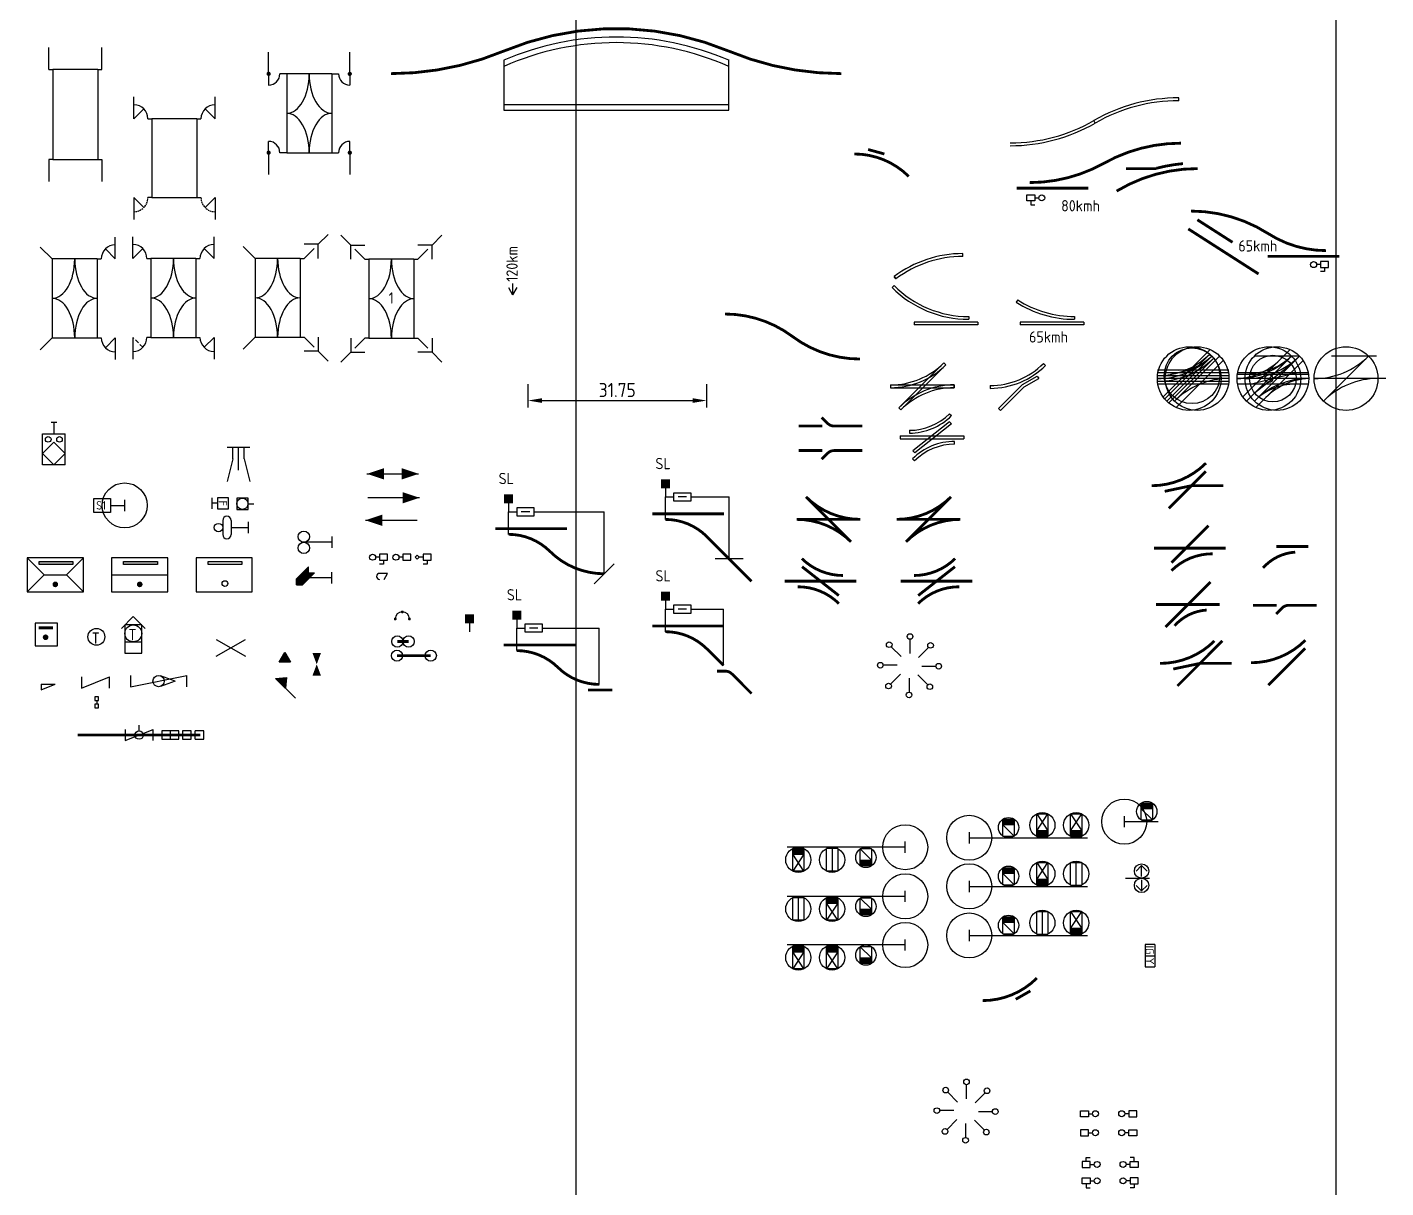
# Model space of a CAD drawing. Extents: x -202 to 266, y -387 to 284.
# Drawn here: x 24.7 to 266.1, y 42.7 to 248.9 of the extents above; entities that cross this region are included whole.
import ezdxf

# ---------------------------------------------------------------- set-up
doc = ezdxf.new("R2010")
doc.units = 0
doc.linetypes.add('DASHED2', pattern=[0.375, 0.25, -0.125])
doc.layers.get('0').update_dxf_attribs({"linetype": 'CONTINUOUS'})
doc.layers.get('DEFPOINTS').update_dxf_attribs({"linetype": 'CONTINUOUS'})
doc.layers.add('CONST', color=1, linetype='CONTINUOUS')
doc.layers.add('LINE', color=5, linetype='CONTINUOUS')
doc.styles.get("Standard").update_dxf_attribs({"font": 'ISOCP'})
doc.dimstyles.new('ISO-25', dxfattribs={"dimtxt": 2.5, "dimasz": 2.5, "dimexe": 1.25, "dimexo": 0.625, "dimtad": 1, "dimtih": 1, "dimdec": 4, "dimtxsty": 'STANDARD', "dimcen": 2.5, "dimazin": 3, "dimtfac": 1, "dimtdec": 4, "dimtmove": 0, "dimatfit": 3, "dimtvp": 1, "dimtolj": 1, "dimtzin": 0})

# ---------------------------------------------------------------- blocks, each defined once
blk = doc.blocks.new('*D12')
at = {"color": 0, "linetype": 'BYBLOCK'}
for p, q in [((366.81, 259.83), (366.81, 255.69)), ((398.56, 259.83), (398.56, 255.69)), ((369.31, 256.94), (396.06, 256.94))]:
    blk.add_line(p, q, dxfattribs=at)
for points in [[(369.31, 257.35), (369.31, 256.52), (366.81, 256.94)], [(396.06, 257.35), (396.06, 256.52), (398.56, 256.94)]]:
    blk.add_solid(points, dxfattribs=at)
at = {"layer": 'DEFPOINTS', "color": 0, "linetype": 'BYBLOCK'}
for p in [(366.81, 260.46), (398.56, 260.46), (398.56, 256.94)]:
    blk.add_point(p, dxfattribs=at)
at = {"color": 0, "linetype": 'BYBLOCK', "insert": (382.68, 258.81), "char_height": 2.5, "attachment_point": 5}
blk.add_mtext('\\A1;31.75', dxfattribs=at)
blk = doc.blocks.new('A$CB104')
at = {"layer": 'CONST'}
for p, q in [((1.22, 2.53), (9.61, 10.92)), ((15.39, 2.53), (23.78, 10.92)), ((25.45, 9.76), (17.45, 9.76)), ((37.73, 9.76), (29.73, 1.76)), ((39.15, 9.76), (31.15, 9.76)), ((3.54, 0.61), (11.92, 8.99)), ((17.71, 0.61), (26.1, 8.99)), ((12.85, 6.76), (0.3, 6.76)), ((27.02, 6.76), (14.47, 6.76)), ((40.81, 5.76), (28.08, 5.76)), ((12.85, 4.76), (0.3, 4.76)), ((27.02, 4.76), (14.47, 4.76))]:
    blk.add_line(p, q, dxfattribs=at)
at = {"layer": 'CONST', "color": 3}
for p, q in [((9.51, 10.12), (1.51, 2.12)), ((9.87, 9.76), (1.87, 1.76)), ((3.28, 1.76), (11.28, 9.76)), ((24.04, 9.76), (16.04, 1.76)), ((17.45, 1.76), (25.45, 9.76)), ((12.94, 7.26), (0.21, 7.26)), ((10.22, 9.41), (2.22, 1.41)), ((12.94, 6.26), (0.21, 6.26)), ((12.94, 5.76), (0.21, 5.76)), ((12.94, 5.26), (0.21, 5.26)), ((27.11, 6.51), (14.38, 6.51)), ((27.11, 5.76), (14.38, 5.76))]:
    blk.add_line(p, q, dxfattribs=at)
at = {"layer": 'CONST'}
for centre, radius in [((5.87, 5.76), 5.66), ((6.37, 6.26), 4.95), ((7.28, 5.76), 5.66), ((20.04, 5.76), 5.66), ((21.45, 5.76), 5.66), ((20.74, 5.76), 4.15), ((33.73, 5.76), 5.66), ((20.04, 5.76), 0.707)]:
    blk.add_circle(centre, radius, dxfattribs=at)
at = {"layer": 'LINE'}
for p, q in [((17.48, 3.2), (24.01, 8.33)), ((16.72, 4.76), (24.77, 6.76))]:
    blk.add_line(p, q, dxfattribs=at)
for centre, radius, start, end in [((0.21, 19.42), 13.16, 270, 315), ((0.21, 19.42), 13.66, 270, 315), ((2.58, 17.1), 10.34, 269.7805, 314.7805), ((3.91, 15.6), 8.34, 270.5704, 315.5704), ((14.38, 19.42), 13.66, 270, 315), ((15.79, 19.42), 13.66, 270, 315), ((16.76, 17.1), 10.34, 269.7805, 314.7805), ((28.08, 19.42), 13.66, 270, 315), ((0.21, 19.42), 14.16, 270, 315), ((13.82, 17.37), 11.62, 272.7828, 317.7828), ((12.94, -7.89), 13.66, 90, 135), ((27.11, -7.89), 13.66, 90, 135), ((27.67, -5.84), 11.62, 92.7828, 137.7828), ((39.39, -7.89), 13.66, 90, 135), ((24.73, -5.57), 10.34, 89.7805, 134.7805)]:
    blk.add_arc(centre, radius, start, end, dxfattribs=at)

msp = doc.modelspace()

# ---------------------------------------------------------------- linework, layer by layer
for p, q in [((28.6211, 241.40719), (28.6211, 245.28244)), ((38.04011, 241.40719), (38.04011, 245.28244)), ((67.64961, 240.61239), (67.64961, 244.48764)), ((82.06862, 240.61239), (82.06862, 244.48764)), ((28.6211, 241.40719), (29.3306, 241.40719)), ((37.3306, 241.40719), (29.3306, 241.40719)), ((37.3306, 241.40719), (38.04011, 241.40719)), ((109.40999, 243.02549), (109.40999, 234.1547)), ((149.40999, 234.1547), (149.40999, 243.1547)), ((67.64961, 240.61239), (67.64961, 238.61239)), ((70.85912, 240.61239), (69.64961, 240.61239)), ((78.85912, 240.61239), (70.85912, 240.61239)), ((78.85912, 240.61239), (80.06862, 240.61239)), ((82.06862, 240.61239), (82.06862, 238.61239)), ((43.70621, 232.62761), (43.70621, 236.50286)), ((45.47398, 234.39538), (43.70621, 232.62761)), ((56.35746, 234.39538), (58.12522, 232.62761)), ((58.12522, 232.62761), (58.12522, 236.50286)), ((109.40999, 235.1547), (149.40999, 235.1547)), ((229.35934, 235.85023), (229.35934, 236.35023)), ((46.20621, 232.62761), (46.91572, 232.62761)), ((54.91572, 232.62761), (46.91572, 232.62761)), ((54.91572, 232.62761), (55.62522, 232.62761)), ((109.40999, 234.1547), (149.40999, 234.1547)), ((214.51743, 231.88356), (214.26799, 232.3169)), ((67.64961, 226.61239), (67.64961, 228.61239)), ((82.06862, 226.61239), (82.06862, 228.61239)), ((29.3306, 225.38592), (28.6211, 225.38592)), ((28.6211, 225.38592), (28.6211, 221.51067)), ((29.3306, 225.38592), (37.3306, 225.38592)), ((37.3306, 225.38592), (38.04011, 225.38592)), ((38.04011, 225.38592), (38.04011, 221.51067)), ((67.64961, 226.61239), (67.64961, 222.73714)), ((70.85912, 226.61239), (69.64961, 226.61239)), ((70.85912, 226.61239), (78.85912, 226.61239)), ((78.85912, 226.61239), (80.06862, 226.61239)), ((82.06862, 226.61239), (82.06862, 222.73714)), ((45.47398, 216.85984), (43.70621, 218.62761)), ((43.70621, 218.62761), (43.70621, 214.75236)), ((46.91572, 218.62761), (46.20621, 218.62761)), ((46.91572, 218.62761), (54.91572, 218.62761)), ((54.91572, 218.62761), (55.62522, 218.62761)), ((56.35746, 216.85984), (58.12522, 218.62761)), ((58.12522, 218.62761), (58.12522, 214.75236)), ((203.0676, 218.05847), (203.0676, 217.34847)), ((203.0676, 217.34847), (203.7776, 217.34847)), ((40.40975, 207.73682), (40.40975, 211.61208)), ((43.53024, 207.80561), (43.53024, 211.68087)), ((57.94925, 207.80561), (57.94925, 211.68087)), ((76.45625, 210.33397), (73.95625, 210.33397)), ((78.22401, 212.10174), (76.45625, 210.33397)), ((76.45625, 207.83397), (76.45625, 210.33397)), ((80.4928, 211.94621), (82.26057, 210.17844)), ((82.26057, 210.17844), (84.76057, 210.17844)), ((82.26057, 207.67844), (82.26057, 210.17844)), ((96.67958, 210.17844), (94.17958, 210.17844)), ((98.44734, 211.94621), (96.67958, 210.17844)), ((96.67958, 207.67844), (96.67958, 210.17844)), ((27.07893, 209.85814), (29.20025, 207.73682)), ((37.20025, 207.73682), (29.20025, 207.73682)), ((37.20025, 207.73682), (37.90975, 207.73682)), ((38.64199, 209.50459), (40.40975, 207.73682)), ((45.29801, 209.57338), (43.53024, 207.80561)), ((46.03024, 207.80561), (46.73975, 207.80561)), ((54.73975, 207.80561), (46.73975, 207.80561)), ((54.73975, 207.80561), (55.44925, 207.80561)), ((63.12542, 209.95529), (65.24674, 207.83397)), ((73.24674, 207.83397), (65.24674, 207.83397)), ((73.24674, 207.83397), (73.95625, 207.83397)), ((75.72401, 209.60174), (73.95625, 207.83397)), ((82.9928, 209.44621), (84.76057, 207.67844)), ((84.76057, 207.67844), (85.47007, 207.67844)), ((93.47007, 207.67844), (85.47007, 207.67844)), ((93.47007, 207.67844), (94.17958, 207.67844)), ((95.94734, 209.44621), (94.17958, 207.67844)), ((191.00021, 208.18422), (191.00021, 208.68422)), ((255.27741, 205.4843), (254.56741, 205.4843)), ((255.27741, 206.1943), (255.27741, 205.4843)), ((111.00079, 203.37173), (111.00079, 201.37173)), ((178.77686, 203.00224), (178.42331, 202.64868)), ((179.10403, 204.20654), (178.80329, 204.60598)), ((178.81883, 204.61679), (179.08849, 204.19573)), ((179.08849, 204.19573), (178.81883, 204.61679)), ((110.25079, 202.67077), (111.00079, 201.37173)), ((111.75079, 202.67077), (111.00079, 201.37173)), ((200.74302, 200.47101), (200.47337, 200.04996)), ((193.663, 196.51049), (182.34929, 196.51049)), ((182.34929, 196.51049), (182.34929, 196.01049)), ((193.663, 196.01049), (182.34929, 196.01049)), ((192.03512, 197.51049), (192.03512, 197.01049)), ((193.663, 196.51049), (193.663, 196.01049)), ((212.48303, 196.51049), (201.16932, 196.51049)), ((201.16932, 196.51049), (201.16932, 196.01049)), ((212.48303, 196.01049), (201.16932, 196.01049)), ((210.85514, 197.51049), (210.85514, 197.01049)), ((212.48303, 196.51049), (212.48303, 196.01049)), ((27.07893, 191.6155), (29.20025, 193.73682)), ((29.20025, 193.73682), (37.20025, 193.73682)), ((37.20025, 193.73682), (37.90975, 193.73682)), ((38.64199, 191.96906), (40.40975, 193.73682)), ((40.40975, 193.73682), (40.40975, 189.86157)), ((43.53024, 193.80561), (43.53024, 189.93036)), ((46.73975, 193.80561), (46.03024, 193.80561)), ((46.73975, 193.80561), (54.73975, 193.80561)), ((54.73975, 193.80561), (55.44925, 193.80561)), ((56.18149, 192.03785), (57.94925, 193.80561)), ((57.94925, 193.80561), (57.94925, 189.93036)), ((63.12542, 191.71265), (65.24674, 193.83397)), ((65.24674, 193.83397), (73.24674, 193.83397)), ((73.24674, 193.83397), (73.95625, 193.83397)), ((75.72401, 192.0662), (73.95625, 193.83397)), ((76.45625, 193.83397), (76.45625, 191.33397)), ((82.26057, 193.67844), (82.26057, 191.17844)), ((82.9928, 191.91067), (84.76057, 193.67844)), ((85.47007, 193.67844), (84.76057, 193.67844)), ((85.47007, 193.67844), (93.47007, 193.67844)), ((93.47007, 193.67844), (94.17958, 193.67844)), ((95.94734, 191.91067), (94.17958, 193.67844)), ((96.67958, 193.67844), (96.67958, 191.17844)), ((76.45625, 191.33397), (73.95625, 191.33397)), ((78.22401, 189.5662), (76.45625, 191.33397)), ((80.4928, 189.41067), (82.26057, 191.17844)), ((82.26057, 191.17844), (84.76057, 191.17844)), ((96.67958, 191.17844), (94.17958, 191.17844)), ((98.44734, 189.41067), (96.67958, 191.17844)), ((179.63501, 181.29138), (187.63501, 189.29138)), ((179.98856, 180.93783), (187.98856, 188.93783)), ((187.63501, 189.29138), (187.98856, 188.93783)), ((187.63501, 189.29138), (187.98856, 188.93783)), ((205.3289, 189.18084), (205.68245, 188.82729)), ((205.3289, 189.18084), (205.68245, 188.82729)), ((205.68245, 188.82729), (205.3289, 189.18084)), ((201.59026, 185.44221), (204.2285, 186.94014)), ((201.89597, 185.04081), (204.47537, 186.50533)), ((204.2285, 186.94014), (204.47537, 186.50533)), ((178.15493, 185.36461), (178.15493, 184.86461)), ((178.15493, 185.36461), (178.15493, 184.86461)), ((178.15493, 185.36461), (189.46864, 185.36461)), ((178.15493, 184.86461), (189.46864, 184.86461)), ((189.46864, 185.36461), (189.46864, 184.86461)), ((189.46864, 184.86461), (189.46864, 185.36461)), ((195.84882, 185.25407), (195.84882, 184.75407)), ((195.84882, 185.25407), (195.84882, 184.75407)), ((197.3289, 181.18084), (201.59026, 185.44221)), ((197.68245, 180.82729), (201.89597, 185.04081)), ((179.63501, 181.29138), (179.98856, 180.93783)), ((179.98856, 180.93783), (179.63501, 181.29138)), ((197.3289, 181.18084), (197.68245, 180.82729)), ((29.98891, 178.68413), (28.98891, 178.68413)), ((29.48891, 178.68413), (29.48891, 176.68413)), ((29.48891, 178.68413), (29.48891, 176.68413)), ((188.63114, 178.79647), (182.08583, 173.66759)), ((188.62771, 180.25256), (188.98127, 179.89901)), ((188.63114, 178.79647), (188.97354, 178.42956)), ((27.48891, 176.68413), (31.48891, 176.68413)), ((27.48891, 171.18413), (27.48891, 176.68413)), ((31.48891, 171.18413), (31.48891, 176.68413)), ((179.87795, 176.30258), (191.19166, 176.30258)), ((179.87795, 176.30258), (179.87795, 175.80258)), ((181.50583, 177.30258), (181.50583, 176.80258)), ((188.97354, 178.42956), (182.44869, 173.31671)), ((191.19166, 176.30258), (191.19166, 175.80258)), ((29.48891, 175.18413), (27.48891, 173.18413)), ((31.48891, 173.18413), (29.48891, 175.18413)), ((64.29654, 174.21574), (60.29654, 174.21574)), ((61.29654, 172.21574), (61.29654, 174.21574)), ((62.29654, 170.21574), (62.29654, 174.21574)), ((63.29654, 172.21574), (63.29654, 174.21574)), ((179.87795, 175.80258), (191.19166, 175.80258)), ((189.54057, 174.82579), (189.54057, 175.32579)), ((29.48891, 171.18413), (27.48891, 173.18413)), ((29.48891, 171.18413), (31.48891, 173.18413)), ((61.29654, 172.21574), (60.29654, 168.21574)), ((63.29654, 172.21574), (64.29654, 168.21574)), ((182.41869, 171.87581), (182.06513, 172.22936)), ((182.08583, 173.66759), (182.44869, 173.31671)), ((31.48891, 171.18413), (27.48891, 171.18413)), ((85.12543, 169.56908), (94.29448, 169.56908)), ((138.13917, 166.97143), (138.13917, 165.47143)), ((36.56344, 165.2106), (39.56344, 165.2106)), ((36.56344, 162.7106), (36.56344, 165.2106)), ((39.56344, 165.2106), (39.56344, 162.7106)), ((42.06344, 164.9606), (42.06344, 162.9606)), ((57.54111, 165.33313), (57.54111, 163.33313)), ((58.54111, 164.33313), (57.54111, 164.33313)), ((58.54111, 165.33313), (58.54111, 163.33313)), ((60.54111, 165.33313), (58.54111, 165.33313)), ((60.54111, 163.33313), (60.54111, 165.33313)), ((63.99273, 165.24691), (61.99273, 165.24691)), ((61.99273, 165.24691), (61.99273, 163.24691)), ((63.99273, 163.24691), (63.99273, 165.24691)), ((63.99273, 164.24691), (64.99273, 164.24691)), ((94.45579, 165.32036), (85.28675, 165.32036)), ((110.28495, 164.31777), (110.28495, 162.81777)), ((138.13917, 165.47143), (139.63917, 165.47143)), ((138.13917, 161.47143), (138.13917, 165.47143)), ((139.63917, 166.22143), (142.63917, 166.22143)), ((139.63917, 164.72143), (139.63917, 166.22143)), ((142.63917, 164.72143), (139.63917, 164.72143)), ((141.88917, 165.47143), (140.38917, 165.47143)), ((142.63917, 166.22143), (142.63917, 164.72143)), ((142.63917, 165.47143), (149.46104, 165.47143)), ((149.46104, 154.47143), (149.46104, 165.47143)), ((39.56344, 162.7106), (36.56344, 162.7106)), ((39.56344, 163.9606), (42.06344, 163.9606)), ((58.54111, 163.33313), (60.54111, 163.33313)), ((61.99273, 163.24691), (63.99273, 163.24691)), ((110.28495, 158.81777), (110.28495, 162.81777)), ((110.28495, 162.81777), (111.78495, 162.81777)), ((111.78495, 163.56777), (114.78495, 163.56777)), ((111.78495, 162.06777), (111.78495, 163.56777)), ((114.78495, 162.06777), (111.78495, 162.06777)), ((114.03495, 162.81777), (112.53495, 162.81777)), ((114.78495, 163.56777), (114.78495, 162.06777)), ((114.78495, 162.81777), (127.26367, 162.81777)), ((127.26367, 151.81777), (127.26367, 162.81777)), ((59.48768, 161.27226), (59.48768, 158.77226)), ((60.98768, 161.27226), (60.98768, 158.77226)), ((60.98768, 160.02226), (63.98768, 160.02226)), ((63.98768, 161.02226), (63.98768, 159.02226)), ((84.84645, 161.31905), (94.0155, 161.31905)), ((34.74844, 154.63138), (24.74844, 154.63138)), ((34.74844, 154.63138), (24.74844, 154.63138)), ((27.74844, 151.63138), (24.74844, 154.63138)), ((24.74844, 154.63138), (24.74844, 148.63138)), ((31.74844, 151.63138), (34.74844, 154.63138)), ((34.74844, 148.63138), (34.74844, 154.63138)), ((49.74844, 154.63138), (39.74844, 154.63138)), ((49.74844, 154.63138), (39.74844, 154.63138)), ((39.74844, 154.63138), (39.74844, 148.63138)), ((49.74844, 148.63138), (49.74844, 154.63138)), ((64.74844, 154.63138), (54.74844, 154.63138)), ((64.74844, 154.63138), (54.74844, 154.63138)), ((54.74844, 154.63138), (54.74844, 148.63138)), ((64.74844, 148.63138), (64.74844, 154.63138)), ((93.70295, 154.74195), (94.05795, 155.09695)), ((94.05795, 154.38695), (93.70295, 154.74195)), ((94.05795, 155.09695), (94.41295, 154.74195)), ((94.41295, 154.74195), (94.05795, 154.38695)), ((95.12295, 154.74195), (94.41295, 154.74195)), ((95.12295, 155.27445), (95.12295, 154.20945)), ((96.54295, 155.27445), (95.12295, 155.27445)), ((96.54295, 154.20945), (96.54295, 155.27445)), ((26.88192, 153.48141), (26.88192, 153.98141)), ((26.88192, 153.98141), (29.88192, 153.98141)), ((32.88192, 153.48141), (26.88192, 153.48141)), ((29.88192, 153.98141), (32.88192, 153.98141)), ((32.88192, 153.98141), (32.88192, 153.48141)), ((41.88192, 153.48141), (41.88192, 153.98141)), ((41.88192, 153.98141), (44.88192, 153.98141)), ((47.88192, 153.48141), (41.88192, 153.48141)), ((44.88192, 153.98141), (47.88192, 153.98141)), ((47.88192, 153.98141), (47.88192, 153.48141)), ((56.88192, 153.98141), (59.88192, 153.98141)), ((56.88192, 153.48141), (56.88192, 153.98141)), ((62.88192, 153.48141), (56.88192, 153.48141)), ((59.88192, 153.98141), (62.88192, 153.98141)), ((62.88192, 153.98141), (62.88192, 153.48141)), ((88.08304, 153.50975), (87.37304, 153.50975)), ((88.08304, 154.21975), (88.08304, 153.50975)), ((95.12295, 154.20945), (96.54295, 154.20945)), ((95.83295, 153.49945), (95.12295, 153.49945)), ((95.83295, 154.20945), (95.83295, 153.49945)), ((129.03144, 153.58554), (125.49591, 150.05)), ((151.96104, 154.47143), (146.96104, 154.47143)), ((27.74844, 151.63138), (24.74844, 148.63138)), ((27.74844, 151.63138), (31.74844, 151.63138)), ((31.74844, 151.63138), (34.74844, 148.63138)), ((39.74844, 151.63138), (49.74844, 151.63138)), ((88.17872, 150.82435), (88.7936, 151.88935)), ((24.74844, 148.63138), (34.74844, 148.63138)), ((39.74844, 148.63138), (49.74844, 148.63138)), ((54.74844, 148.63138), (64.74844, 148.63138)), ((138.14602, 147.02533), (138.14602, 145.52533)), ((138.14602, 145.52533), (139.64602, 145.52533)), ((138.14602, 141.52533), (138.14602, 145.52533)), ((139.64602, 144.77533), (139.64602, 146.27533)), ((139.64602, 146.27533), (142.64602, 146.27533)), ((141.89602, 145.52533), (140.39602, 145.52533)), ((142.64602, 146.27533), (142.64602, 144.77533)), ((142.64602, 145.52533), (148.46789, 145.52533)), ((148.46789, 135.52533), (148.46789, 145.52533)), ((30.15036, 143.0195), (26.15036, 143.0195)), ((26.15036, 143.0195), (26.15036, 139.0195)), ((30.15036, 139.0195), (30.15036, 143.0195)), ((41.48212, 142.10845), (43.60344, 144.22977)), ((42.10344, 142.72977), (42.10344, 139.72977)), ((45.10344, 142.72977), (42.10344, 142.72977)), ((45.72476, 142.10845), (43.60344, 144.22977)), ((45.10344, 139.72977), (45.10344, 142.72977)), ((103.32666, 143.02908), (103.32666, 141.52908)), ((111.7455, 143.66584), (111.7455, 142.16584)), ((113.2455, 142.91584), (116.2455, 142.91584)), ((113.2455, 141.41584), (113.2455, 142.91584)), ((116.2455, 142.91584), (116.2455, 141.41584)), ((142.64602, 144.77533), (139.64602, 144.77533)), ((58.31793, 137.16958), (63.51408, 140.16958)), ((58.31793, 140.16958), (63.51408, 137.16958)), ((111.7455, 138.16584), (111.7455, 142.16584)), ((111.7455, 142.16584), (113.2455, 142.16584)), ((116.2455, 141.41584), (113.2455, 141.41584)), ((115.4955, 142.16584), (113.9955, 142.16584)), ((116.2455, 142.16584), (126.38924, 142.16584)), ((126.38924, 132.16584), (126.38924, 142.16584)), ((181.60775, 137.67388), (181.60775, 140.17388)), ((26.15036, 139.0195), (30.15036, 139.0195)), ((42.10344, 139.72977), (45.10344, 139.72977)), ((42.10344, 139.72977), (42.10344, 137.72977)), ((42.10344, 137.72977), (45.10344, 137.72977)), ((45.10344, 137.72977), (45.10344, 139.72977)), ((180.03389, 137.09345), (178.26612, 138.86122)), ((183.13106, 136.97141), (184.89882, 138.73918)), ((179.33142, 135.57014), (176.83142, 135.57014)), ((183.71148, 135.39755), (186.21148, 135.39755)), ((34.38995, 131.51864), (39.38995, 133.51864)), ((34.38995, 133.51864), (34.38995, 131.51864)), ((39.38995, 131.51864), (39.38995, 133.51864)), ((43.09622, 131.74764), (53.09622, 133.74764)), ((43.09622, 133.74764), (43.09622, 131.74764)), ((51.02003, 132.74764), (48.43824, 133.68733)), ((53.09622, 131.74764), (53.09622, 133.74764)), ((179.91185, 133.99628), (178.14408, 132.22851)), ((181.43516, 133.29381), (181.43516, 130.79381)), ((183.00902, 133.87424), (184.77679, 132.10647)), ((27.24006, 131.22509), (29.74006, 132.22509)), ((27.24006, 132.22509), (27.24006, 131.22509)), ((27.24006, 132.22509), (29.74006, 132.22509)), ((51.02003, 132.74764), (48.43824, 131.80795)), ((36.76817, 129.97334), (36.76817, 129.30667)), ((37.43484, 129.97334), (36.76817, 129.97334)), ((36.76817, 129.30667), (37.43484, 129.30667)), ((37.43484, 128.64001), (36.76817, 128.64001)), ((36.76817, 128.64001), (36.76817, 127.97334)), ((36.76817, 127.97334), (37.43484, 127.97334)), ((37.10151, 129.30667), (37.10151, 128.64001)), ((37.43484, 129.30667), (37.43484, 129.97334)), ((37.43484, 127.97334), (37.43484, 128.64001)), ((42.13146, 122.17164), (47.13146, 124.17164)), ((42.13146, 124.17164), (42.13146, 122.17164)), ((44.63146, 123.92164), (44.63146, 124.92164)), ((47.13146, 122.17164), (47.13146, 124.17164)), ((48.69316, 123.92164), (48.69316, 122.42164)), ((50.19316, 123.92164), (48.69316, 123.92164)), ((50.19316, 122.42164), (50.19316, 123.92164)), ((51.69316, 123.92164), (50.19316, 123.92164)), ((51.69316, 122.42164), (51.69316, 123.92164)), ((53.86219, 123.92164), (52.36219, 123.92164)), ((52.36219, 123.92164), (52.36219, 122.42164)), ((53.86219, 122.42164), (53.86219, 123.92164)), ((54.61219, 122.42164), (54.61219, 123.92164)), ((56.11219, 123.92164), (54.61219, 123.92164)), ((56.11219, 122.42164), (56.11219, 123.92164)), ((48.69316, 122.42164), (50.19316, 122.42164)), ((50.19316, 122.42164), (51.69316, 122.42164)), ((52.36219, 122.42164), (53.86219, 122.42164)), ((54.61219, 122.42164), (56.11219, 122.42164)), ((222.67305, 108.08907), (222.67305, 111.08907)), ((222.67305, 111.08907), (224.67305, 111.08907)), ((224.67305, 111.08907), (224.67305, 108.08907)), ((204.12303, 109.15948), (206.12303, 109.15948)), ((204.12303, 105.15948), (204.12303, 109.15948)), ((204.12303, 109.15948), (206.12303, 106.15948)), ((204.12303, 106.15948), (206.12303, 109.15948)), ((206.12303, 109.15948), (206.12303, 105.15948)), ((210.12303, 109.15948), (212.12303, 109.15948)), ((210.12303, 105.15948), (210.12303, 109.15948)), ((210.12303, 109.15948), (212.12303, 106.15948)), ((210.12303, 106.15948), (212.12303, 109.15948)), ((212.12303, 109.15948), (212.12303, 105.15948)), ((219.67305, 108.7863), (219.67305, 106.7863)), ((222.67305, 110.08907), (224.67305, 108.08907)), ((224.67305, 110.08907), (222.67305, 110.08907)), ((198.12303, 108.22618), (200.12303, 108.22618)), ((198.12303, 105.22618), (198.12303, 108.22618)), ((200.12303, 107.22618), (198.12303, 107.22618)), ((198.12303, 107.22618), (200.12303, 105.22618)), ((200.12303, 108.22618), (200.12303, 105.22618)), ((219.67305, 107.7863), (225.67305, 107.7863)), ((222.67305, 108.08907), (224.67305, 108.08907)), ((180.76201, 102.23712), (180.76201, 104.23712)), ((192.12303, 105.92341), (192.12303, 103.92341)), ((192.12303, 104.92341), (195.12303, 104.92341)), ((195.12303, 104.92341), (201.12303, 104.92341)), ((198.12303, 105.22618), (200.12303, 105.22618)), ((201.12303, 104.92341), (207.12303, 104.92341)), ((206.12303, 106.15948), (204.12303, 106.15948)), ((204.12303, 105.15948), (206.12303, 105.15948)), ((207.12303, 104.92341), (213.12303, 104.92341)), ((212.12303, 106.15948), (210.12303, 106.15948)), ((210.12303, 105.15948), (212.12303, 105.15948)), ((165.76201, 103.23712), (159.76201, 103.23712)), ((160.76201, 99.00105), (160.76201, 103.00105)), ((162.76201, 103.00105), (160.76201, 103.00105)), ((162.76201, 102.00105), (160.76201, 99.00105)), ((162.76201, 99.00105), (160.76201, 102.00105)), ((160.76201, 102.00105), (162.76201, 102.00105)), ((162.76201, 103.00105), (162.76201, 99.00105)), ((171.76201, 103.23712), (165.76201, 103.23712)), ((166.76201, 99.00105), (166.76201, 103.00105)), ((168.76201, 103.00105), (166.76201, 103.00105)), ((167.76201, 103.00105), (167.76201, 99.00105)), ((168.76201, 103.00105), (168.76201, 99.00105)), ((177.76201, 103.23712), (171.76201, 103.23712)), ((172.76201, 99.93434), (172.76201, 102.93434)), ((174.76201, 102.93434), (172.76201, 102.93434)), ((174.76201, 100.93434), (172.76201, 102.93434)), ((174.76201, 102.93434), (174.76201, 99.93434)), ((180.76201, 103.23712), (177.76201, 103.23712)), ((162.76201, 99.00105), (160.76201, 99.00105)), ((168.76201, 99.00105), (166.76201, 99.00105)), ((172.76201, 100.93434), (174.76201, 100.93434)), ((174.76201, 99.93434), (172.76201, 99.93434)), ((198.12303, 96.58939), (198.12303, 99.58939)), ((198.12303, 99.58939), (200.12303, 99.58939)), ((200.12303, 99.58939), (200.12303, 96.58939)), ((204.12303, 96.52268), (204.12303, 100.52268)), ((204.12303, 100.52268), (206.12303, 97.52268)), ((204.12303, 97.52268), (206.12303, 100.52268)), ((204.12303, 100.52268), (206.12303, 100.52268)), ((206.12303, 100.52268), (206.12303, 96.52268)), ((210.12303, 96.52268), (210.12303, 100.52268)), ((210.12303, 100.52268), (212.12303, 100.52268)), ((211.12303, 96.52268), (211.12303, 100.52268)), ((212.12303, 100.52268), (212.12303, 96.52268)), ((221.77011, 99.01882), (222.74952, 99.99823)), ((222.74952, 98.03941), (222.74952, 99.99823)), ((222.74952, 99.99823), (223.72893, 99.01882)), ((192.12303, 97.28661), (192.12303, 95.28661)), ((198.12303, 98.58939), (200.12303, 96.58939)), ((200.12303, 98.58939), (198.12303, 98.58939)), ((198.12303, 96.58939), (200.12303, 96.58939)), ((206.12303, 97.52268), (204.12303, 97.52268)), ((219.90952, 97.73885), (224.16952, 97.73885)), ((222.74952, 97.43829), (222.74952, 95.47947)), ((165.76201, 94.51807), (159.76201, 94.51807)), ((162.76201, 94.282), (160.76201, 94.282)), ((160.76201, 90.282), (160.76201, 94.282)), ((161.76201, 94.282), (161.76201, 90.282)), ((162.76201, 94.282), (162.76201, 90.282)), ((171.76201, 94.51807), (165.76201, 94.51807)), ((168.76201, 94.282), (166.76201, 94.282)), ((166.76201, 90.282), (166.76201, 94.282)), ((168.76201, 94.282), (168.76201, 90.282)), ((177.76201, 94.51807), (171.76201, 94.51807)), ((174.76201, 94.21529), (172.76201, 94.21529)), ((172.76201, 91.21529), (172.76201, 94.21529)), ((174.76201, 92.21529), (172.76201, 94.21529)), ((174.76201, 94.21529), (174.76201, 91.21529)), ((180.76201, 94.51807), (177.76201, 94.51807)), ((180.76201, 93.51807), (180.76201, 95.51807)), ((192.12303, 96.28661), (195.12303, 96.28661)), ((195.12303, 96.28661), (201.12303, 96.28661)), ((201.12303, 96.28661), (207.12303, 96.28661)), ((204.12303, 96.52268), (206.12303, 96.52268)), ((207.12303, 96.28661), (213.12303, 96.28661)), ((210.12303, 96.52268), (212.12303, 96.52268)), ((221.77011, 96.45888), (222.74952, 95.47947)), ((222.74952, 95.47947), (223.72893, 96.45888)), ((166.76201, 93.282), (168.76201, 93.282)), ((168.76201, 93.282), (166.76201, 90.282)), ((168.76201, 90.282), (166.76201, 93.282)), ((172.76201, 92.21529), (174.76201, 92.21529)), ((204.12303, 91.80363), (206.12303, 91.80363)), ((204.12303, 87.80363), (204.12303, 91.80363)), ((205.12303, 87.80363), (205.12303, 91.80363)), ((206.12303, 91.80363), (206.12303, 87.80363)), ((210.12303, 91.80363), (212.12303, 91.80363)), ((210.12303, 87.80363), (210.12303, 91.80363)), ((210.12303, 91.80363), (212.12303, 88.80363)), ((210.12303, 88.80363), (212.12303, 91.80363)), ((212.12303, 91.80363), (212.12303, 87.80363)), ((162.76201, 90.282), (160.76201, 90.282)), ((168.76201, 90.282), (166.76201, 90.282)), ((174.76201, 91.21529), (172.76201, 91.21529)), ((198.12303, 90.87034), (200.12303, 90.87034)), ((198.12303, 87.87034), (198.12303, 90.87034)), ((198.12303, 89.87034), (200.12303, 87.87034)), ((200.12303, 89.87034), (198.12303, 89.87034)), ((200.12303, 90.87034), (200.12303, 87.87034)), ((192.12303, 88.56756), (192.12303, 86.56756)), ((192.12303, 87.56756), (195.12303, 87.56756)), ((195.12303, 87.56756), (201.12303, 87.56756)), ((198.12303, 87.87034), (200.12303, 87.87034)), ((201.12303, 87.56756), (207.12303, 87.56756)), ((204.12303, 87.80363), (206.12303, 87.80363)), ((207.12303, 87.56756), (213.12303, 87.56756)), ((212.12303, 88.80363), (210.12303, 88.80363)), ((210.12303, 87.80363), (212.12303, 87.80363)), ((165.76201, 85.88127), (159.76201, 85.88127)), ((160.76201, 81.6452), (160.76201, 85.6452)), ((162.76201, 85.6452), (160.76201, 85.6452)), ((160.76201, 84.6452), (162.76201, 84.6452)), ((162.76201, 84.6452), (160.76201, 81.6452)), ((162.76201, 81.6452), (160.76201, 84.6452)), ((162.76201, 85.6452), (162.76201, 81.6452)), ((171.76201, 85.88127), (165.76201, 85.88127)), ((166.76201, 81.6452), (166.76201, 85.6452)), ((168.76201, 85.6452), (166.76201, 85.6452)), ((168.76201, 84.6452), (166.76201, 81.6452)), ((168.76201, 81.6452), (166.76201, 84.6452)), ((166.76201, 84.6452), (168.76201, 84.6452)), ((168.76201, 85.6452), (168.76201, 81.6452)), ((177.76201, 85.88127), (171.76201, 85.88127)), ((174.76201, 83.5785), (172.76201, 85.5785)), ((172.76201, 82.5785), (172.76201, 85.5785)), ((174.76201, 85.5785), (172.76201, 85.5785)), ((174.76201, 85.5785), (174.76201, 82.5785)), ((180.76201, 85.88127), (177.76201, 85.88127)), ((180.76201, 84.88127), (180.76201, 86.88127)), ((225.12808, 85.97319), (223.37808, 85.97319)), ((223.37808, 85.97319), (223.37808, 83.97319)), ((225.12808, 85.97319), (225.12808, 83.97319)), ((172.76201, 83.5785), (174.76201, 83.5785)), ((174.76201, 82.5785), (172.76201, 82.5785)), ((223.37808, 83.97319), (225.12808, 83.97319)), ((223.37808, 83.97319), (223.37808, 81.97319)), ((225.12808, 83.97319), (225.12808, 81.97319)), ((162.76201, 81.6452), (160.76201, 81.6452)), ((168.76201, 81.6452), (166.76201, 81.6452)), ((223.37808, 81.97319), (225.12808, 81.97319)), ((191.64716, 58.5602), (191.64716, 61.0602)), ((190.0733, 57.97978), (188.30554, 59.74754)), ((193.17047, 57.85774), (194.93824, 59.62551)), ((189.37084, 56.45647), (186.87084, 56.45647)), ((193.7509, 56.28388), (196.2509, 56.28388)), ((189.95127, 54.88261), (188.1835, 53.11484)), ((191.47458, 54.18014), (191.47458, 51.68014)), ((193.04844, 54.76057), (194.81621, 52.9928)), ((212.9061, 47.43043), (212.9061, 48.14043)), ((212.9061, 48.14043), (213.6161, 48.14043)), ((221.41848, 48.14043), (220.70848, 48.14043)), ((221.41848, 47.43043), (221.41848, 48.14043)), ((212.9061, 43.45345), (212.9061, 42.74345)), ((221.41848, 43.45345), (221.41848, 42.74345)), ((212.9061, 42.74345), (213.6161, 42.74345)), ((221.41848, 42.74345), (220.70848, 42.74345))]:
    msp.add_line(p, q)
at = {"ltscale": 3}
for p, q in [((29.3306, 241.40719), (29.3306, 225.38592)), ((37.3306, 241.40719), (37.3306, 225.38592)), ((70.85912, 240.61239), (70.85912, 233.61239)), ((78.85912, 240.61239), (78.85912, 233.61239)), ((46.91572, 232.62761), (46.91572, 218.62761)), ((54.91572, 232.62761), (54.91572, 218.62761)), ((70.85912, 233.61239), (70.85912, 226.61239)), ((78.85912, 233.61239), (78.85912, 226.61239)), ((29.20025, 207.73682), (29.20025, 193.73682)), ((37.20025, 207.73682), (37.20025, 193.73682)), ((46.73975, 207.80561), (46.73975, 193.80561)), ((54.73975, 207.80561), (54.73975, 193.80561)), ((56.18149, 209.57338), (57.94925, 207.80561)), ((65.24674, 207.83397), (65.24674, 193.83397)), ((73.24674, 207.83397), (73.24674, 193.83397)), ((85.47007, 207.67844), (85.47007, 193.67844)), ((93.47007, 207.67844), (93.47007, 193.67844))]:
    msp.add_line(p, q, dxfattribs=at)
at = {"linetype": 'CONTINUOUS'}
for p, q in [((202.3576, 219.12347), (203.7776, 219.12347)), ((202.3576, 218.05847), (202.3576, 219.12347)), ((203.7776, 218.05847), (202.3576, 218.05847)), ((203.7776, 219.12347), (203.7776, 218.05847)), ((203.7776, 218.59097), (204.4876, 218.59097)), ((254.56741, 206.7268), (253.85741, 206.7268)), ((255.98741, 207.2593), (254.56741, 207.2593)), ((254.56741, 207.2593), (254.56741, 206.1943)), ((254.56741, 206.1943), (255.98741, 206.1943)), ((255.98741, 206.1943), (255.98741, 207.2593)), ((78.90426, 157.40708), (73.90426, 157.40708)), ((78.90426, 158.40708), (78.90426, 156.40708)), ((87.37304, 154.75225), (86.66304, 154.75225)), ((88.79304, 155.28475), (87.37304, 155.28475)), ((87.37304, 155.28475), (87.37304, 154.21975)), ((88.79304, 154.21975), (88.79304, 155.28475)), ((91.50671, 154.75225), (90.79671, 154.75225)), ((91.50671, 155.28475), (91.50671, 154.21975)), ((92.92671, 155.28475), (91.50671, 155.28475)), ((92.92671, 154.21975), (92.92671, 155.28475)), ((72.59222, 150.91383), (74.71354, 153.03515)), ((74.71354, 151.97449), (74.71354, 153.03515)), ((78.82341, 152.09874), (78.82341, 150.09874)), ((87.37304, 154.21975), (88.79304, 154.21975)), ((91.50671, 154.21975), (92.92671, 154.21975)), ((72.59222, 149.85317), (72.59222, 150.91383)), ((72.59222, 149.85317), (73.65288, 149.85317)), ((75.7742, 151.97449), (73.65288, 149.85317)), ((78.82341, 151.09874), (73.82341, 151.09874)), ((74.71354, 151.97449), (75.7742, 151.97449)), ((88.7936, 151.88935), (87.3736, 151.88935)), ((69.5241, 136.12042), (70.5241, 137.85247)), ((70.5241, 137.85247), (71.5241, 136.12042)), ((71.5241, 136.12042), (69.5241, 136.12042)), ((68.89347, 133.24097), (70.83801, 133.41775)), ((72.429, 129.70544), (68.89347, 133.24097)), ((70.83801, 133.41775), (70.66124, 131.47321)), ((211.89803, 55.37011), (211.89803, 56.43511)), ((211.89803, 56.43511), (213.31803, 56.43511)), ((213.31803, 56.43511), (213.31803, 55.37011)), ((213.31803, 55.90261), (214.02803, 55.90261)), ((220.47049, 55.90261), (219.76049, 55.90261)), ((220.47049, 56.43511), (220.47049, 55.37011)), ((221.89049, 56.43511), (220.47049, 56.43511)), ((221.89049, 55.37011), (221.89049, 56.43511)), ((213.31803, 55.37011), (211.89803, 55.37011)), ((220.47049, 55.37011), (221.89049, 55.37011)), ((213.31803, 53.05672), (211.89803, 53.05672)), ((211.89803, 53.05672), (211.89803, 51.99172)), ((211.89803, 51.99172), (213.31803, 51.99172)), ((213.31803, 51.99172), (213.31803, 53.05672)), ((213.31803, 52.52422), (214.02803, 52.52422)), ((220.47049, 52.52422), (219.76049, 52.52422)), ((220.47049, 51.99172), (220.47049, 53.05672)), ((220.47049, 53.05672), (221.89049, 53.05672)), ((221.89049, 51.99172), (220.47049, 51.99172)), ((221.89049, 53.05672), (221.89049, 51.99172)), ((212.1961, 47.43043), (212.1961, 46.36543)), ((213.6161, 47.43043), (212.1961, 47.43043)), ((212.1961, 46.36543), (213.6161, 46.36543)), ((213.6161, 46.36543), (213.6161, 47.43043)), ((213.6161, 46.89793), (214.3261, 46.89793)), ((220.70848, 46.89793), (219.99848, 46.89793)), ((220.70848, 47.43043), (222.12848, 47.43043)), ((220.70848, 46.36543), (220.70848, 47.43043)), ((222.12848, 46.36543), (220.70848, 46.36543)), ((222.12848, 47.43043), (222.12848, 46.36543)), ((212.1961, 44.51845), (213.6161, 44.51845)), ((212.1961, 43.45345), (212.1961, 44.51845)), ((213.6161, 43.45345), (212.1961, 43.45345)), ((213.6161, 44.51845), (213.6161, 43.45345)), ((213.6161, 43.98595), (214.3261, 43.98595)), ((220.70848, 43.98595), (219.99848, 43.98595)), ((220.70848, 44.51845), (220.70848, 43.45345)), ((222.12848, 44.51845), (220.70848, 44.51845)), ((220.70848, 43.45345), (222.12848, 43.45345)), ((222.12848, 43.45345), (222.12848, 44.51845))]:
    msp.add_line(p, q, dxfattribs=at)
at = {"linetype": 'DASHED2', "ltscale": 3}
msp.add_line((45.29801, 192.03785), (43.53024, 193.80561), dxfattribs=at)
at = {"const_width": 0.5}
for points in [[(149.40999, 244.6547, 0.2), (109.40999, 244.6547, 0.799272958)], [(89.40999, 240.6547, 0.099019514), (109.40999, 244.6547, 0.799272958)], [(149.40999, 244.6547, 0.099019514), (169.40999, 240.6547, 0.799272958)], [(229.73066, 228.30013, 0.128204384), (216.06084, 224.73649, 1.853495101)], [(171.73598, 226.382, -0.198912367), (181.39284, 222.382, -1.054147196)], [(202.87922, 221.30013, 0.128204384), (216.06084, 224.73649, 2.089977412)], [(230.10691, 224.66865, 0.041091179), (225.4193, 223.85008, 0.358361458)], [(232.73492, 223.78797, 0.136106111), (218.31271, 219.78797, 1.853495101)], [(245.29219, 212.21455, 0.143374682), (231.53713, 216.24158, 1.627947927)], [(255.53914, 209.21455, -0.143375829), (245.29219, 212.21455, 0.787592721)], [(160.73423, 193.95628, 0.16227766), (148.73423, 197.95628, 1.13792473)], [(160.73423, 193.95628, 0.16227766), (172.73423, 189.95628, -0.72522955)], [(173.10892, 178.04822), (168.15917, 178.04822, -0.198912367), (166.95206, 178.54822), (165.92185, 179.57843)], [(173.10892, 173.70468), (168.15917, 173.70468, 0.198912367), (166.95206, 173.20468), (165.92185, 172.17447)], [(224.52184, 167.45725, 0.198912367), (234.17869, 171.45725, 10.030764033)], [(172.79074, 161.47625, -0.198912367), (163.13388, 165.47625, 0.349549692)], [(179.22728, 161.47625, 0.198912367), (188.88413, 165.47625, -0.349549692)], [(138.13917, 161.47143, -0.196921485), (145.46104, 158.47143, 4.369263784)], [(161.47703, 161.47625, -0.198912367), (171.13388, 157.47625, -1.054147196)], [(190.54098, 161.47625, 0.198912367), (180.88413, 157.47625, 1.054147196)], [(110.28495, 158.81777, -0.196921485), (117.60682, 155.81777, 4.369263784)], [(127.26367, 151.81777, -0.198912367), (117.60682, 155.81777, 0.349549692)], [(169.72275, 151.506, -0.196921485), (162.40089, 154.506, 4.369263784)], [(182.29526, 151.506, 0.196921485), (189.61713, 154.506, -4.369263784)], [(235.37596, 155.36334, 0.198912367), (228.05409, 152.36334, 2.541211349)], [(250.04469, 155.65603, 0.198912367), (244.33935, 152.85834, 1.708274465)], [(161.66481, 149.506, -0.198912367), (168.98667, 146.506, -4.660690889)], [(190.35321, 149.506, 0.198912367), (183.03134, 146.506, 4.660690889)], [(234.31342, 145.36925, 0.198912367), (228.60808, 142.57156, 1.708274465)], [(253.83899, 146.20971), (248.88924, 146.20971, 0.198912367), (247.68214, 145.70971), (246.65192, 144.6795)], [(138.14602, 141.52533, -0.196921485), (145.46789, 138.52533, 4.369263784)], [(226.04837, 135.89595, 0.198912367), (235.70522, 139.89595, 1.605118462)], [(242.1964, 136.01256, 0.198912367), (251.85325, 140.01256, 10.378115573)], [(111.7455, 138.16584, -0.196921485), (119.06737, 135.16584, 4.369263784)], [(126.38924, 132.16584, -0.196921485), (119.06737, 135.16584, 4.369263784)], [(153.46789, 130.52533), (149.96789, 134.02533, 0.198912367), (148.76078, 134.52533), (147.30384, 134.52533)], [(204.15204, 79.99681, -0.198912367), (194.49518, 75.99681, -1.054147196)]]:
    msp.add_lwpolyline(points, format="xyb", dxfattribs=at)
at = {"const_width": 0.375}
for points in [[(67.46211, 240.61239, -1), (67.83711, 240.61239, -1)], [(82.25612, 240.61239, 1), (81.88112, 240.61239, 1)], [(67.46211, 226.61239, 1), (67.83711, 226.61239, 1)], [(82.25612, 226.61239, -1), (81.88112, 226.61239, -1)]]:
    msp.add_lwpolyline(points, format="xyb", close=True, dxfattribs=at)
at = {"const_width": 0.5}
for points in [[(174.16494, 227.17934), (177.05705, 226.382)], [(220.007, 223.78797), (225.4355, 223.78797)], [(200.54423, 220.30013), (213.27215, 220.30013)], [(232.66442, 214.69429), (238.90866, 210.69429)], [(231.04465, 213.07595), (243.53312, 205.07595)], [(257.87412, 208.21455), (245.1462, 208.21455)], [(161.79521, 178.04822), (166.03785, 178.04822)], [(161.79521, 173.70468), (166.03785, 173.70468)], [(227.59291, 163.45725), (234.15334, 170.01768)], [(237.24976, 167.45725), (231.59291, 167.45725), (226.85683, 166.45725)], [(171.13388, 157.47625), (163.13388, 165.47625)], [(180.88413, 157.47625), (188.88413, 165.47625)], [(135.80418, 162.47143), (148.5321, 162.47143)], [(107.94996, 159.81777), (120.67789, 159.81777)], [(172.79074, 161.47625), (161.47703, 161.47625)], [(179.22728, 161.47625), (190.54098, 161.47625)], [(228.07945, 153.80291), (234.63988, 160.36334)], [(153.46104, 150.47143), (145.46104, 158.47143)], [(224.98302, 156.36334), (237.71095, 156.36334)], [(246.72283, 156.65603), (252.37968, 156.65603)], [(168.96132, 147.94557), (162.42624, 153.06643)], [(183.0567, 147.94557), (189.59177, 153.06643)], [(172.05774, 150.506), (159.32982, 150.506)], [(179.96027, 150.506), (192.6882, 150.506)], [(226.99156, 142.36925), (234.99156, 150.36925)], [(225.3347, 146.36925), (236.64841, 146.36925)], [(242.52528, 146.20971), (246.76792, 146.20971)], [(26.81365, 142.22507), (29.33413, 142.22507)], [(135.81104, 142.52533), (148.53896, 142.52533)], [(90.51887, 139.78181), (92.51887, 139.78181)], [(229.11944, 131.89595), (237.11944, 139.89595)], [(109.41051, 139.16584), (122.13844, 139.16584)], [(145.46789, 138.52533), (148.46789, 135.52533)], [(245.26747, 132.01256), (251.8279, 138.57299)], [(90.45676, 137.27038), (96.45676, 137.27038)], [(238.77629, 135.89595), (233.11944, 135.89595), (228.38335, 134.89595)], [(128.72422, 131.16584), (124.38924, 131.16584)], [(33.73481, 123.17164), (55.52811, 123.17164)], [(202.9983, 77.71547), (200.38948, 76.23425)]]:
    msp.add_lwpolyline(points, dxfattribs=at)
at = {"linetype": 'CONTINUOUS', "const_width": 0.5, "flags": 128}
for points in [[(29.49808, 149.93275, 1), (29.99808, 149.93275, 1)], [(44.49808, 149.93275, 1), (44.99808, 149.93275, 1)], [(27.77354, 140.53207, 1), (28.27354, 140.53207, 1)]]:
    msp.add_lwpolyline(points, format="xyb", close=True, dxfattribs=at)
at = {"linetype": 'CONTINUOUS', "const_width": 0.25}
for points in [[(91.27884, 145.04263, 1), (91.52884, 145.04263, 1)], [(90.01858, 143.78237, 1), (90.26858, 143.78237, 1)], [(92.5391, 143.78237, 1), (92.7891, 143.78237, 1)]]:
    msp.add_lwpolyline(points, format="xyb", close=True, dxfattribs=at)
at = {"linetype": 'CONTINUOUS'}
for centre, radius in [((205.0201, 218.59097), 0.5325), ((253.32491, 206.7268), 0.5325), ((73.90426, 158.40708), 1), ((73.90426, 156.40708), 1), ((86.13054, 154.75225), 0.5325), ((90.26421, 154.75225), 0.5325), ((214.56053, 55.90261), 0.5325), ((219.22799, 55.90261), 0.5325), ((214.56053, 52.52422), 0.5325), ((219.22799, 52.52422), 0.5325), ((214.8586, 46.89793), 0.5325), ((219.46598, 46.89793), 0.5325), ((214.8586, 43.98595), 0.5325), ((219.46598, 43.98595), 0.5325)]:
    msp.add_circle(centre, radius, dxfattribs=at)
for centre, radius in [((28.48891, 175.68413), 0.5), ((30.48891, 175.68413), 0.5), ((62.99273, 164.24691), 1), ((58.73768, 160.02226), 0.75), ((59.88192, 150.08172), 0.5), ((43.60344, 141.22977), 1.5), ((37.04678, 140.61736), 1.5), ((181.60775, 140.67388), 0.5), ((177.91257, 139.21477), 0.5), ((185.25238, 139.09273), 0.5), ((176.33142, 135.57014), 0.5), ((186.71148, 135.39755), 0.5), ((48.09622, 132.74764), 1), ((177.79053, 131.87496), 0.5), ((181.43516, 130.29381), 0.5), ((185.13034, 131.75292), 0.5), ((44.63146, 123.17164), 0.75), ((223.67305, 109.58907), 1.80278), ((205.12303, 107.15948), 2.23607), ((211.12303, 107.15948), 2.23607), ((199.12303, 106.72618), 1.80278), ((161.76201, 101.00105), 2.23607), ((167.76201, 101.00105), 2.23607), ((173.76201, 101.43434), 1.80278), ((199.12303, 98.08939), 1.80278), ((205.12303, 98.52268), 2.23607), ((211.12303, 98.52268), 2.23607), ((222.74952, 99.01882), 1.27997), ((222.74952, 96.45888), 1.27997), ((161.76201, 92.282), 2.23607), ((167.76201, 92.282), 2.23607), ((173.76201, 92.71529), 1.80278), ((205.12303, 89.80363), 2.23607), ((211.12303, 89.80363), 2.23607), ((199.12303, 89.37034), 1.80278), ((161.76201, 83.6452), 2.23607), ((167.76201, 83.6452), 2.23607), ((173.76201, 84.0785), 1.80278), ((187.95198, 60.1011), 0.5), ((191.64716, 61.5602), 0.5), ((195.2918, 59.97906), 0.5), ((186.37084, 56.45647), 0.5), ((196.7509, 56.28388), 0.5), ((187.82995, 52.76129), 0.5), ((195.16976, 52.63925), 0.5), ((191.47458, 51.18014), 0.5)]:
    msp.add_circle(centre, radius)
for centre, radius, start, end in [((129.40999, 196.6547), 50.5, 66.6691727, 113.3308273), ((129.40999, 196.6547), 49.5, 66.1689921, 113.8310079), ((43.70621, 232.62761), 2.5, 0, 90), ((58.12522, 232.62761), 2.5, 90, 180), ((229.35934, 206.10023), 30.25, 90, 119.9264349), ((229.35934, 206.10023), 29.75, 90, 119.9264349), ((199.42608, 258.10023), 29.75, 270, 299.9264349), ((199.42608, 258.10023), 30.25, 270, 299.9264349), ((57.94925, 207.80561), 2.5, 90, 180), ((191.00021, 188.40626), 20.27796, 90, 126.9764244), ((191.00021, 188.40626), 19.77796, 90, 126.9764244), ((192.03512, 216.26049), 18.75, 225, 270), ((192.03512, 216.26049), 19.25, 225, 270), ((210.85514, 216.26049), 18.75, 237.3631025, 270), ((210.85514, 216.26049), 19.25, 237.3631025, 270), ((43.53024, 193.80561), 2.5, 270, 0), ((178.15493, 198.77146), 13.40685, 270, 315), ((178.15493, 198.77146), 13.90685, 270, 315), ((195.84882, 198.66092), 13.40685, 270, 315), ((195.84882, 198.66092), 13.90685, 270, 315), ((189.46864, 171.45775), 13.90685, 90, 135), ((189.46864, 171.45775), 13.40685, 90, 135), ((181.50583, 187.37445), 10.07187, 270, 315), ((181.50583, 187.37445), 10.57187, 270, 315), ((189.54057, 164.75392), 10.57187, 90, 135), ((189.54057, 164.75392), 10.07187, 90, 135), ((60.23768, 161.27226), 0.75, 0, 180), ((60.23768, 158.77226), 0.75, 180, 0)]:
    msp.add_arc(centre, radius, start, end)
at = {"ltscale": 3}
for centre, radius, start, end in [((67.64961, 240.61239), 2, 270, 0), ((82.06862, 240.61239), 2, 180, 270), ((67.64961, 226.61239), 2, 0, 90), ((82.06862, 226.61239), 2, 90, 180), ((40.40975, 207.73682), 2.5, 90, 180), ((43.53024, 207.80561), 2.5, 0, 90), ((40.40975, 193.73682), 2.5, 180, 270), ((57.94925, 193.80561), 2.5, 180, 270)]:
    msp.add_arc(centre, radius, start, end, dxfattribs=at)
at = {"linetype": 'DASHED2'}
for centre, start, end in [((43.70621, 218.62761), 270, 0), ((58.12522, 218.62761), 180, 270)]:
    msp.add_arc(centre, 2.5, start, end, dxfattribs=at)
at = {"linetype": 'CONTINUOUS'}
for centre, radius, start, end in [((87.3736, 151.35685), 0.5325, 90, 270), ((91.40384, 143.78237), 1.26026, 0, 180)]:
    msp.add_arc(centre, radius, start, end, dxfattribs=at)
at = {"ltscale": 3}
for centre, start_param, end_param in [((70.85912, 240.61239), 3.141592654, 4.71238898), ((78.85912, 240.61239), 1.570796327, 3.141592654), ((70.85912, 226.61239), -1.570796327, 0), ((78.85912, 226.61239), 0, 1.570796327), ((29.20025, 207.73682), 3.141592654, 4.71238898), ((37.20025, 207.73682), 1.570796327, 3.141592654), ((46.73975, 207.80561), 3.141592654, 4.71238898), ((54.73975, 207.80561), 1.570796327, 3.141592654), ((65.24674, 207.83397), 3.141592654, 4.71238898), ((73.24674, 207.83397), 1.570796327, 3.141592654), ((85.47007, 207.67844), 3.141592654, 4.71238898), ((93.47007, 207.67844), 1.570796327, 3.141592654), ((29.20025, 193.73682), -1.570796327, 0), ((37.20025, 193.73682), 0, 1.570796327), ((46.73975, 193.80561), -1.570796327, 0), ((54.73975, 193.80561), 0, 1.570796327), ((65.24674, 193.83397), -1.570796327, 0), ((73.24674, 193.83397), 0, 1.570796327), ((85.47007, 193.67844), -1.570796327, 0), ((93.47007, 193.67844), 0, 1.570796327)]:
    msp.add_ellipse(centre, major_axis=(0, 7), ratio=0.571428571, start_param=start_param, end_param=end_param, dxfattribs=at)
for points in [[(85.12543, 169.56908), (88.12543, 170.56908), (88.12543, 168.56908)], [(94.29448, 169.56908), (91.29448, 170.56908), (91.29448, 168.56908)], [(94.45579, 165.32036), (91.45579, 166.32036), (91.45579, 164.32036)], [(84.84645, 161.31905), (87.84645, 160.31905), (87.84645, 162.31905)], [(75.44098, 137.73544), (76.94098, 137.73544), (76.19098, 135.73544)], [(76.19098, 135.73544), (75.44098, 133.73544), (76.94098, 133.73544)], [(198.12303, 108.22618), (200.12303, 108.22618), (198.12303, 107.22618), (200.12303, 107.22618)], [(204.12303, 106.15948), (206.12303, 106.15948), (204.12303, 105.15948), (206.12303, 105.15948)], [(210.12303, 106.15948), (212.12303, 106.15948), (210.12303, 105.15948), (212.12303, 105.15948)], [(162.76201, 102.00105), (160.76201, 102.00105), (162.76201, 103.00105), (160.76201, 103.00105)], [(174.76201, 99.93434), (172.76201, 99.93434), (174.76201, 100.93434), (172.76201, 100.93434)], [(198.12303, 99.58939), (200.12303, 99.58939), (198.12303, 98.58939), (200.12303, 98.58939)], [(204.12303, 97.52268), (206.12303, 97.52268), (204.12303, 96.52268), (206.12303, 96.52268)], [(168.76201, 93.282), (166.76201, 93.282), (168.76201, 94.282), (166.76201, 94.282)], [(174.76201, 91.21529), (172.76201, 91.21529), (174.76201, 92.21529), (172.76201, 92.21529)], [(198.12303, 90.87034), (200.12303, 90.87034), (198.12303, 89.87034), (200.12303, 89.87034)], [(210.12303, 88.80363), (212.12303, 88.80363), (210.12303, 87.80363), (212.12303, 87.80363)], [(162.76201, 84.6452), (160.76201, 84.6452), (162.76201, 85.6452), (160.76201, 85.6452)], [(168.76201, 84.6452), (166.76201, 84.6452), (168.76201, 85.6452), (166.76201, 85.6452)], [(174.76201, 82.5785), (172.76201, 82.5785), (174.76201, 83.5785), (172.76201, 83.5785)]]:
    msp.add_solid(points)
at = {"linetype": 'CONTINUOUS'}
for points in [[(138.93917, 168.57143), (137.33917, 168.57143), (138.93917, 166.97143), (137.33917, 166.97143)], [(111.08495, 165.91777), (109.48495, 165.91777), (111.08495, 164.31777), (109.48495, 164.31777)], [(26.88192, 153.98141), (32.88192, 153.98141), (26.88192, 153.48141), (32.88192, 153.48141)], [(41.88192, 153.98141), (47.88192, 153.98141), (41.88192, 153.48141), (47.88192, 153.48141)], [(74.18321, 152.50482), (75.24387, 151.44416), (72.59222, 150.91383), (73.65288, 149.85317)], [(74.71354, 153.03515), (74.71354, 151.97449), (74.18321, 152.50482)], [(72.59222, 150.91383), (73.65288, 149.85317), (72.59222, 149.85317), (72.59222, 150.91383)], [(72.59222, 150.91383), (73.65288, 149.85317), (72.59222, 149.85317)], [(75.7742, 151.97449), (75.24387, 151.44416), (74.71354, 151.97449)], [(138.94602, 148.62533), (137.34602, 148.62533), (138.94602, 147.02533), (137.34602, 147.02533)], [(112.5455, 145.26584), (110.9455, 145.26584), (112.5455, 143.66584), (110.9455, 143.66584)], [(102.52666, 144.62908), (104.12666, 144.62908), (102.52666, 143.02908), (104.12666, 143.02908)], [(70.5241, 137.85247), (71.5241, 136.12042), (69.5241, 136.12042)], [(68.89347, 133.24097), (70.66124, 131.47321), (70.83801, 133.41775)], [(222.67305, 111.08907), (224.67305, 111.08907), (222.67305, 110.08907), (224.67305, 110.08907)]]:
    msp.add_solid(points, dxfattribs=at)
at = {"layer": 'CONST'}
for centre, radius in [((42.06344, 163.9606), 4), ((90.51887, 139.78181), 1), ((92.51887, 139.78181), 1), ((90.45676, 137.27038), 1), ((96.45676, 137.27038), 1), ((219.67305, 107.7863), 4), ((192.12303, 104.92341), 4), ((180.76201, 103.23712), 4), ((192.12303, 96.28661), 4), ((180.76201, 94.51807), 4), ((180.76201, 85.88127), 4), ((192.12303, 87.56756), 4)]:
    msp.add_circle(centre, radius, dxfattribs=at)
at = {"layer": 'LINE'}
for p in [(122.31771, 28.59893), (257.31771, 28.59893)]:
    msp.add_xline(p, (0, 1), dxfattribs=at)

# ---------------------------------------------------------------- block references
msp.add_blockref('A$CB104', (225.34305, 180.72953))

# ---------------------------------------------------------------- texts
for s, height, p in [('80kmh', 2, (208.46112, 216.18649)), ('65kmh', 2, (239.9511, 209.05279)), ('1', 2, (88.98634, 199.79578)), ('65kmh', 2, (202.76766, 192.88414)), ('SL', 2, (136.37396, 170.39489)), ('SL', 2, (108.51975, 167.74124)), ('S1', 1.5, (37.01125, 163.21425)), ('SL', 2, (136.38082, 150.44879)), ('SL', 2, (109.9803, 147.0893)), ('T', 2, (36.2103, 139.38429)), ('T', 2, (42.76697, 139.9967))]:
    msp.add_text(s, height=height).set_placement(p)
for s, height, rotation, p in [('120km', 2, 90, (111.89435, 203.70244)), ('F', 1.5, 270, (58.75684, 164.8158)), ('IG', 1.5, 270, (223.41887, 85.76548)), ('Y', 1.5, 270, (223.48805, 83.61913))]:
    msp.add_text(s, height=height, rotation=rotation).set_placement(p)

# ---------------------------------------------------------------- dimensions: what is measured, and where the dimension line sits
dim = msp.add_linear_dim(base=(145.46921, 182.58209), p1=(113.71921, 186.10405), p2=(145.46921, 186.10405), dimstyle='ISO-25')
dim.commit()
dim.dimension.update_dxf_attribs({"geometry": '*D12', "text_midpoint": (129.59421, 184.45709), "insert": (-253.08771, -74.35415)})

doc.saveas('drawing.dxf')
